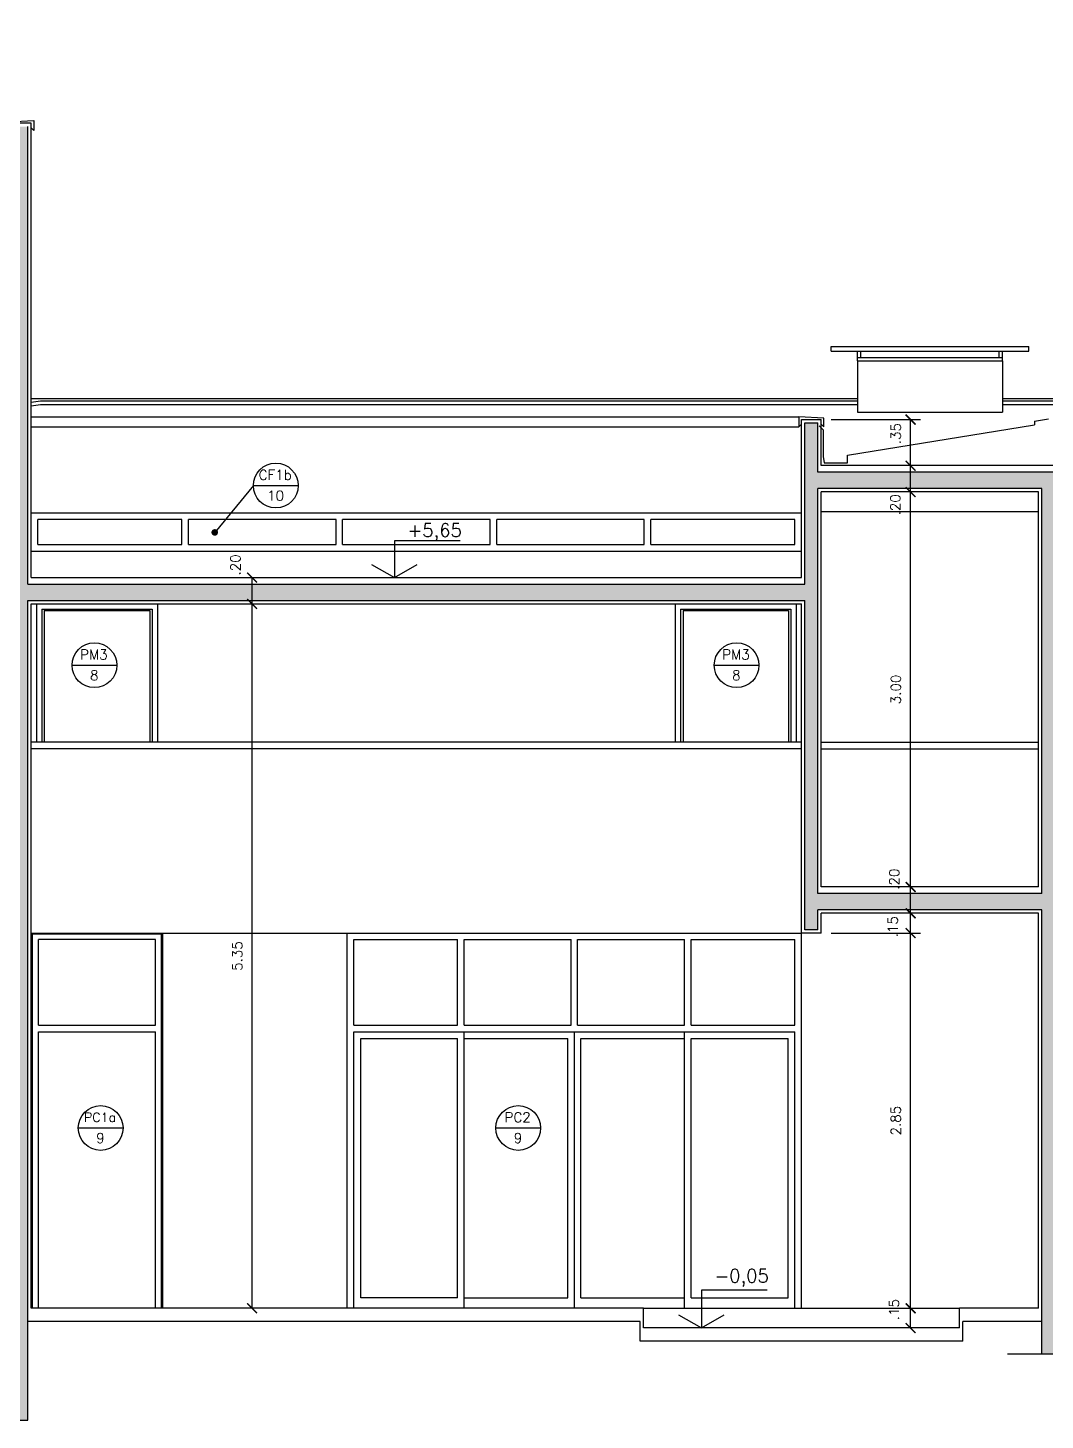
# Model space of a CAD drawing. Header units: millimetres. Extents: x 248.2 to 342.1, y 146.5 to 158.
# Drawn here: x 318.49 to 326.21, y 147.32 to 157.9 of the extents above; entities that cross this region are included whole.
import ezdxf

# ---------------------------------------------------------------- set-up
doc = ezdxf.new("R2010")
doc.units = ezdxf.units.MM
for name, color, linetype in [('ALV', 5, 'Continuous'), ('CAIX', 2, 'Continuous'), ('CAIXN', 7, 'Continuous'), ('COTAS', 1, 'Continuous'), ('LVISTA', 1, 'Continuous'), ('LVISTA02', 1, 'Continuous'), ('LVISTA025', 3, 'Continuous'), ('NOTAS', 2, 'Continuous'), ('REVEST', 2, 'Continuous'), ('SOLID', 8, 'Continuous')]:
    doc.layers.add(name, color=color, linetype=linetype)
doc.styles.add('60-50', font='romans.shx', dxfattribs={"height": 0.075})
doc.styles.add('80-50', font='romans.shx', dxfattribs={"height": 0.1})
doc.dimstyles.new('50', dxfattribs={"dimtxt": 0.1, "dimasz": 2.5, "dimexe": 1.25, "dimexo": 0.625, "dimgap": 0.075, "dimtad": 1, "dimzin": 0, "dimdsep": 46, "dimtxsty": '60-50', "dimcen": 2.5, "dimclrt": 3, "dimadec": 0, "dimazin": 0, "dimtfac": 1, "dimtmove": 0, "dimatfit": 3, "dimfxl": 1, "dimarcsym": 0})

# ---------------------------------------------------------------- blocks, each defined once
blk = doc.blocks.new('_ARCHTICK')
at = {"color": 0, "linetype": 'ByBlock', "const_width": 0.15}
blk.add_lwpolyline([(-0.5, -0.5), (0.5, 0.5)], dxfattribs=at)
blk = doc.blocks.new('*D46')
at = {"color": 0, "linetype": 'ByBlock'}
blk.add_line((320.189, 148.173), (320.189, 153.523), dxfattribs=at)
at = {"layer": 'DEFPOINTS', "color": 0, "linetype": 'ByBlock'}
for p in [(320.189, 153.523), (320.189, 153.523), (320.189, 148.173)]:
    blk.add_point(p, dxfattribs=at)
at = {"color": 0, "linetype": 'ByBlock', "xscale": 0.075, "yscale": 0.075, "zscale": 0.075}
for p, rotation in [((320.189, 153.523), 90), ((320.189, 148.173), 270)]:
    blk.add_blockref('_ARCHTICK', p, dxfattribs=dict(at, rotation=rotation))
at = {"color": 3, "linetype": 'ByBlock', "insert": (320.076, 150.848), "char_height": 0.075, "attachment_point": 5, "rotation": 90, "style": '60-50'}
blk.add_mtext('5.35', dxfattribs=at)
blk = doc.blocks.new('*D47')
at = {"color": 0, "linetype": 'ByBlock'}
blk.add_line((320.189, 153.523), (320.189, 153.723), dxfattribs=at)
at = {"layer": 'DEFPOINTS', "color": 0, "linetype": 'ByBlock'}
for p in [(320.189, 153.723), (320.189, 153.723), (320.189, 153.523)]:
    blk.add_point(p, dxfattribs=at)
at = {"color": 0, "linetype": 'ByBlock', "xscale": 0.075, "yscale": 0.075, "zscale": 0.075}
for p, rotation in [((320.189, 153.723), 90), ((320.189, 153.523), 270)]:
    blk.add_blockref('_ARCHTICK', p, dxfattribs=dict(at, rotation=rotation))
at = {"color": 3, "linetype": 'ByBlock', "insert": (320.062, 153.819), "char_height": 0.075, "attachment_point": 5, "rotation": 90, "style": '60-50'}
blk.add_mtext('.20', dxfattribs=at)
blk = doc.blocks.new('*D49')
at = {"color": 0, "linetype": 'ByBlock'}
blk.add_line((325.189, 148.023), (325.189, 148.173), dxfattribs=at)
at = {"layer": 'DEFPOINTS', "color": 0, "linetype": 'ByBlock'}
for p in [(325.189, 148.173), (325.189, 148.173), (325.189, 148.023)]:
    blk.add_point(p, dxfattribs=at)
at = {"color": 0, "linetype": 'ByBlock', "xscale": 0.075, "yscale": 0.075, "zscale": 0.075}
for p, rotation in [((325.189, 148.173), 90), ((325.189, 148.023), 270)]:
    blk.add_blockref('_ARCHTICK', p, dxfattribs=dict(at, rotation=rotation))
at = {"color": 3, "linetype": 'ByBlock', "insert": (325.063, 148.163), "char_height": 0.075, "attachment_point": 5, "rotation": 90, "style": '60-50'}
blk.add_mtext('.15', dxfattribs=at)
blk = doc.blocks.new('*D50')
at = {"color": 0, "linetype": 'ByBlock'}
for p, q in [((324.586, 151.023), (325.264, 151.023)), ((325.189, 148.173), (325.189, 151.023))]:
    blk.add_line(p, q, dxfattribs=at)
at = {"layer": 'DEFPOINTS', "color": 0, "linetype": 'ByBlock'}
for p in [(324.511, 151.023), (325.189, 151.023), (325.189, 148.173)]:
    blk.add_point(p, dxfattribs=at)
at = {"color": 0, "linetype": 'ByBlock', "xscale": 0.075, "yscale": 0.075, "zscale": 0.075}
for p, rotation in [((325.189, 151.023), 90), ((325.189, 148.173), 270)]:
    blk.add_blockref('_ARCHTICK', p, dxfattribs=dict(at, rotation=rotation))
at = {"color": 3, "linetype": 'ByBlock', "insert": (325.077, 149.598), "char_height": 0.075, "attachment_point": 5, "rotation": 90, "style": '60-50'}
blk.add_mtext('2.85', dxfattribs=at)
blk = doc.blocks.new('*D51')
at = {"color": 0, "linetype": 'ByBlock'}
blk.add_line((325.189, 151.023), (325.189, 151.173), dxfattribs=at)
at = {"layer": 'DEFPOINTS', "color": 0, "linetype": 'ByBlock'}
for p in [(325.189, 151.173), (325.189, 151.173), (324.511, 151.023)]:
    blk.add_point(p, dxfattribs=at)
at = {"color": 0, "linetype": 'ByBlock', "xscale": 0.075, "yscale": 0.075, "zscale": 0.075}
for p, rotation in [((325.189, 151.173), 90), ((325.189, 151.023), 270)]:
    blk.add_blockref('_ARCHTICK', p, dxfattribs=dict(at, rotation=rotation))
at = {"color": 3, "linetype": 'ByBlock', "insert": (325.054, 151.071), "char_height": 0.075, "attachment_point": 5, "rotation": 90, "style": '60-50'}
blk.add_mtext('.15', dxfattribs=at)
blk = doc.blocks.new('*D52')
at = {"color": 0, "linetype": 'ByBlock'}
blk.add_line((325.189, 151.173), (325.189, 151.373), dxfattribs=at)
at = {"layer": 'DEFPOINTS', "color": 0, "linetype": 'ByBlock'}
for p in [(325.189, 151.373), (325.189, 151.373), (325.189, 151.173)]:
    blk.add_point(p, dxfattribs=at)
at = {"color": 0, "linetype": 'ByBlock', "xscale": 0.075, "yscale": 0.075, "zscale": 0.075}
for p, rotation in [((325.189, 151.373), 90), ((325.189, 151.173), 270)]:
    blk.add_blockref('_ARCHTICK', p, dxfattribs=dict(at, rotation=rotation))
at = {"color": 3, "linetype": 'ByBlock', "insert": (325.065, 151.432), "char_height": 0.075, "attachment_point": 5, "rotation": 90, "style": '60-50'}
blk.add_mtext('.20', dxfattribs=at)
blk = doc.blocks.new('*D53')
at = {"color": 0, "linetype": 'ByBlock'}
blk.add_line((325.189, 151.373), (325.189, 154.373), dxfattribs=at)
at = {"layer": 'DEFPOINTS', "color": 0, "linetype": 'ByBlock'}
for p in [(325.189, 154.373), (325.189, 154.373), (325.189, 151.373)]:
    blk.add_point(p, dxfattribs=at)
at = {"color": 0, "linetype": 'ByBlock', "xscale": 0.075, "yscale": 0.075, "zscale": 0.075}
for p, rotation in [((325.189, 154.373), 90), ((325.189, 151.373), 270)]:
    blk.add_blockref('_ARCHTICK', p, dxfattribs=dict(at, rotation=rotation))
at = {"color": 3, "linetype": 'ByBlock', "insert": (325.077, 152.873), "char_height": 0.075, "attachment_point": 5, "rotation": 90, "style": '60-50'}
blk.add_mtext('3.00', dxfattribs=at)
blk = doc.blocks.new('*D54')
at = {"color": 0, "linetype": 'ByBlock'}
blk.add_line((325.189, 154.373), (325.189, 154.573), dxfattribs=at)
at = {"layer": 'DEFPOINTS', "color": 0, "linetype": 'ByBlock'}
for p in [(325.189, 154.573), (325.189, 154.573), (325.189, 154.373)]:
    blk.add_point(p, dxfattribs=at)
at = {"color": 0, "linetype": 'ByBlock', "xscale": 0.075, "yscale": 0.075, "zscale": 0.075}
for p, rotation in [((325.189, 154.573), 90), ((325.189, 154.373), 270)]:
    blk.add_blockref('_ARCHTICK', p, dxfattribs=dict(at, rotation=rotation))
at = {"color": 3, "linetype": 'ByBlock', "insert": (325.073, 154.276), "char_height": 0.075, "attachment_point": 5, "rotation": 90, "style": '60-50'}
blk.add_mtext('.20', dxfattribs=at)
blk = doc.blocks.new('*D55')
at = {"color": 0, "linetype": 'ByBlock'}
for p, q in [((324.586, 154.923), (325.264, 154.923)), ((325.189, 154.573), (325.189, 154.923))]:
    blk.add_line(p, q, dxfattribs=at)
at = {"layer": 'DEFPOINTS', "color": 0, "linetype": 'ByBlock'}
for p in [(324.511, 154.923), (325.189, 154.923), (325.189, 154.573)]:
    blk.add_point(p, dxfattribs=at)
at = {"color": 0, "linetype": 'ByBlock', "xscale": 0.075, "yscale": 0.075, "zscale": 0.075}
for p, rotation in [((325.189, 154.923), 90), ((325.189, 154.573), 270)]:
    blk.add_blockref('_ARCHTICK', p, dxfattribs=dict(at, rotation=rotation))
at = {"color": 3, "linetype": 'ByBlock', "insert": (325.077, 154.816), "char_height": 0.075, "attachment_point": 5, "rotation": 90, "style": '60-50'}
blk.add_mtext('.35', dxfattribs=at)

msp = doc.modelspace()

# ---------------------------------------------------------------- hatches: boundary and pattern name
at = {"layer": 'SOLID'}
h = msp.add_hatch(color=256, dxfattribs=at)
h.paths.add_polyline_path([(318.4857, 157.1483), (318.3857, 157.1483), (318.3857, 156.8233), (316.8857, 156.8233), (316.8857, 157.1483), (316.7857, 157.1483), (316.7857, 154.5233), (315.7857, 154.5233), (315.7857, 154.3983), (316.7857, 154.3983), (316.7857, 147.3233), (318.4857, 147.3233), (318.4857, 153.5483), (324.3857, 153.5483), (324.3857, 151.0483), (324.4857, 151.0483), (324.4857, 151.1983), (326.1857, 151.1983), (326.1857, 147.8233), (326.2857, 147.8233), (326.2857, 151.1983), (327.7857, 151.1983), (327.7857, 152.4483), (327.3357, 152.4483), (327.3357, 152.4283), (327.6857, 152.4283), (327.6857, 151.3233), (326.2857, 151.3233), (326.2857, 154.3983), (330.3357, 154.3983), (330.3357, 149.6641), (329.3607, 149.6641), (329.3607, 149.4957), (329.1107, 149.4957), (329.1107, 149.3272), (328.8607, 149.3272), (328.8607, 149.1588), (328.6107, 149.1588), (328.6107, 148.9904), (328.3607, 148.9904), (328.3607, 148.822), (328.1107, 148.822), (328.1107, 148.6536), (327.8607, 148.6536), (327.8607, 148.4851), (327.6107, 148.4851), (327.6107, 148.3167), (327.3607, 148.3167), (327.3607, 147.8233), (327.5607, 147.8233), (327.5607, 148.2155), (329.6071, 149.5941), (329.7357, 149.5941), (329.7357, 147.8233), (329.8357, 147.8233), (329.8357, 149.5941), (330.4357, 149.5941), (330.4357, 151.1983), (334.2857, 151.1983), (334.2857, 151.0383), (334.3857, 151.0383), (334.3857, 151.1983), (335.4357, 151.1983), (335.4357, 151.0383), (335.6357, 151.0383), (335.6357, 153.4583), (335.4357, 153.4583), (335.4357, 151.3233), (330.4357, 151.3233), (330.4357, 154.3983), (335.4357, 154.3983), (335.4357, 154.2383), (335.6357, 154.2383), (335.6357, 154.8983), (335.5357, 154.8983), (335.5357, 154.5233), (330.4357, 154.5233), (330.4357, 157.8983), (330.3357, 157.8983), (330.3357, 157.7233), (327.4357, 157.7233), (327.4357, 157.8983), (327.3357, 157.8983), (327.3357, 154.5233), (324.4857, 154.5233), (324.4857, 154.8983), (324.3857, 154.8983), (324.3857, 153.6733), (318.4857, 153.6733)])
h.paths.add_polyline_path([(316.8857, 154.3983), (317.4257, 154.3983), (317.4257, 154.5233), (316.8857, 154.5233), (316.8857, 156.6983), (318.3857, 156.6983), (318.3857, 154.5233), (317.6957, 154.5233), (317.6957, 154.3983), (318.3857, 154.3983), (318.3857, 147.4233), (316.8857, 147.4233)], flags=16)
h.paths.add_polyline_path([(324.4857, 154.3983), (326.1857, 154.3983), (326.1857, 151.3233), (324.4857, 151.3233)], flags=16)
h.paths.add_polyline_path([(327.4357, 154.5233), (327.4357, 157.5983), (330.3357, 157.5983), (330.3357, 154.5233)], flags=16)
h.paths.add_polyline_path([(335.6357, 150.2483), (335.4357, 150.2483), (335.4357, 147.8233), (335.6357, 147.8233)], flags=17)
h.paths.add_polyline_path([(338.6582, 150.0733), (338.4961, 150.0733), (338.4961, 147.8233), (338.6582, 147.8233)])

# ---------------------------------------------------------------- linework, layer by layer
at = {"layer": 'ALV'}
for p, q in [((318.4857, 153.6733), (318.4857, 157.1483)), ((324.3857, 153.6733), (324.3857, 154.8983)), ((324.3857, 154.8983), (324.4857, 154.8983)), ((324.4857, 154.5233), (324.4857, 154.8983)), ((327.3357, 154.5233), (324.4857, 154.5233)), ((324.4857, 151.3233), (324.4857, 154.3983)), ((326.1857, 154.3983), (324.4857, 154.3983)), ((326.1857, 151.3233), (326.1857, 154.3983)), ((318.4857, 153.6733), (324.3857, 153.6733)), ((318.4857, 147.3233), (318.4857, 153.5483)), ((318.4857, 153.5483), (324.3857, 153.5483)), ((324.3857, 151.0483), (324.3857, 153.5483)), ((326.1857, 151.3233), (324.4857, 151.3233)), ((324.4857, 151.0483), (324.4857, 151.1983)), ((326.1857, 151.1983), (324.4857, 151.1983)), ((326.1857, 147.8233), (326.1857, 151.1983)), ((324.4857, 151.0483), (324.3857, 151.0483)), ((316.7857, 147.3233), (318.4857, 147.3233))]:
    msp.add_line(p, q, dxfattribs=at)
at = {"layer": 'CAIX'}
for points in [[(318.3607, 157.1383), (318.3407, 157.1183), (318.3407, 157.1833), (318.5307, 157.1933), (318.5307, 157.1183), (318.5107, 157.1383)], [(324.5107, 154.8883), (324.5307, 154.8683), (324.5307, 154.9333), (324.3407, 154.9433), (324.3407, 154.8683), (324.3607, 154.8883)], [(324.4947, 154.8746), (324.5247, 154.8446), (324.5247, 154.6427), (324.5322, 154.5933)]]:
    msp.add_lwpolyline(points, dxfattribs=at)
at = {"layer": 'CAIXN', "color": 8, "ltscale": 0.5}
for p, q in [((320.1987, 154.4221), (319.9047, 154.0659)), ((320.1987, 154.4221), (320.5387, 154.4221)), ((318.8215, 153.0574), (319.1615, 153.0574)), ((323.6977, 153.0574), (324.0377, 153.0574)), ((318.8685, 149.5426), (319.2085, 149.5426)), ((322.0395, 149.5426), (322.3795, 149.5426))]:
    msp.add_line(p, q, dxfattribs=at)
at = {"layer": 'CAIXN', "color": 8, "ltscale": 0.5, "const_width": 0.025}
msp.add_lwpolyline([(319.8922, 154.0659, 1), (319.9172, 154.0659, 1)], format="xyb", close=True, dxfattribs=at)
at = {"layer": 'CAIXN', "color": 8, "ltscale": 0.5}
for centre in [(320.3687, 154.4221), (318.9915, 153.0574), (323.8677, 153.0574), (319.0385, 149.5426), (322.2095, 149.5426)]:
    msp.add_circle(centre, 0.17, dxfattribs=at)
at = {"layer": 'LVISTA'}
for p, q in [((324.5857, 155.4783), (326.0857, 155.4783)), ((324.5857, 155.4433), (324.5857, 155.4783)), ((326.0857, 155.4433), (326.0857, 155.4783)), ((324.5857, 155.4433), (326.0857, 155.4433)), ((324.7857, 155.3683), (324.7857, 155.4433)), ((324.7857, 155.3933), (325.8857, 155.3933)), ((324.7857, 155.3683), (324.7857, 154.9792)), ((324.7857, 155.3683), (325.8857, 155.3683)), ((324.8107, 155.3933), (324.8107, 155.4433)), ((325.8607, 155.3933), (325.8607, 155.4433)), ((325.8857, 155.3683), (325.8857, 155.4433)), ((325.8857, 155.3683), (325.8857, 154.9792)), ((318.5107, 155.083), (324.7857, 155.083)), ((318.5107, 155.0541), (318.5822, 155.0657)), ((318.5107, 155.0266), (318.5822, 155.0382)), ((318.5822, 155.0657), (324.7857, 155.0657)), ((318.5822, 155.0382), (324.7857, 155.0382)), ((325.8857, 155.083), (327.3107, 155.083)), ((325.8857, 155.0657), (327.3107, 155.0657)), ((325.8857, 155.0382), (327.3107, 155.0382)), ((324.7857, 154.9792), (325.8857, 154.9792)), ((318.5107, 154.8683), (324.3407, 154.8683))]:
    msp.add_line(p, q, dxfattribs=at)
at = {"layer": 'LVISTA', "color": 3}
msp.add_line((318.5107, 154.9433), (324.3407, 154.9433), dxfattribs=at)
at = {"layer": 'LVISTA', "color": 2}
for p, q in [((324.7107, 154.5933), (324.7107, 154.6536)), ((324.5322, 154.5933), (324.7107, 154.5933))]:
    msp.add_line(p, q, dxfattribs=at)
at = {"layer": 'LVISTA02', "color": 2}
for p, q in [((326.1296, 154.9118), (326.2357, 154.9291)), ((324.7107, 154.6536), (326.1296, 154.8843)), ((326.1296, 154.9118), (326.1296, 154.8843)), ((324.3607, 152.4733), (318.5107, 152.4733)), ((324.5107, 152.4733), (326.1607, 152.4733))]:
    msp.add_line(p, q, dxfattribs=at)
at = {"layer": 'LVISTA02'}
for p, q in [((324.3607, 154.2133), (318.5107, 154.2133)), ((326.1607, 154.2233), (324.5107, 154.2233)), ((318.5607, 153.9733), (318.5607, 154.1633)), ((319.6557, 154.1633), (318.5607, 154.1633)), ((319.6557, 153.9733), (319.6557, 154.1633)), ((319.7057, 153.9733), (319.7057, 154.1633)), ((320.8257, 154.1633), (319.7057, 154.1633)), ((320.8257, 153.9733), (320.8257, 154.1633)), ((320.8757, 153.9733), (320.8757, 154.1633)), ((321.9957, 154.1633), (320.8757, 154.1633)), ((321.9957, 153.9733), (321.9957, 154.1633)), ((322.0457, 153.9733), (322.0457, 154.1633)), ((323.1657, 154.1633), (322.0457, 154.1633)), ((323.1657, 153.9733), (323.1657, 154.1633)), ((323.2157, 153.9733), (323.2157, 154.1633)), ((324.3107, 154.1633), (323.2157, 154.1633)), ((324.3107, 153.9733), (324.3107, 154.1633)), ((318.5607, 153.9733), (319.6557, 153.9733)), ((319.7057, 153.9733), (320.8257, 153.9733)), ((320.8757, 153.9733), (321.9957, 153.9733)), ((322.0457, 153.9733), (323.1657, 153.9733)), ((323.2157, 153.9733), (324.3107, 153.9733)), ((318.5107, 153.9233), (324.3607, 153.9233)), ((318.5507, 153.5233), (318.5507, 152.4733)), ((318.5907, 153.4833), (319.4307, 153.4833)), ((318.5907, 153.4833), (318.5907, 152.4733)), ((318.6107, 153.5233), (319.4107, 153.5233)), ((318.6107, 153.4733), (319.4107, 153.4733)), ((318.6107, 153.4733), (318.6107, 152.4733)), ((319.4107, 153.4733), (319.4107, 152.4733)), ((319.4307, 153.4833), (319.4307, 152.4733)), ((319.4707, 153.5233), (319.4707, 152.4733)), ((323.4007, 153.5233), (323.4007, 152.4733)), ((323.4407, 153.4833), (324.2807, 153.4833)), ((323.4407, 153.4833), (323.4407, 152.4733)), ((323.4607, 153.4733), (324.2607, 153.4733)), ((323.4607, 153.4733), (323.4607, 152.4733)), ((324.2607, 153.4733), (324.2607, 152.4733)), ((324.2807, 153.4833), (324.2807, 152.4733)), ((324.3207, 153.5233), (324.3207, 152.4733)), ((324.3607, 152.4233), (318.5107, 152.4233)), ((324.5107, 152.4233), (326.1607, 152.4233)), ((318.5107, 148.1733), (318.5107, 151.0233)), ((318.5207, 148.1733), (318.5207, 151.0133)), ((319.5007, 151.0133), (318.5207, 151.0133)), ((319.5007, 148.1733), (319.5007, 151.0133)), ((319.5107, 148.1733), (319.5107, 151.0233)), ((319.4557, 150.9733), (318.5657, 150.9733)), ((318.5657, 150.3233), (318.5657, 150.9733)), ((319.4557, 150.3233), (319.4557, 150.9733)), ((318.5657, 150.3233), (319.4557, 150.3233)), ((318.5657, 150.2733), (319.4557, 150.2733)), ((318.5657, 148.1733), (318.5657, 150.2733)), ((319.4557, 148.1733), (319.4557, 150.2733)), ((323.1607, 148.1733), (325.5607, 148.1733)), ((323.1357, 148.0733), (318.4857, 148.0733)), ((323.1357, 147.9233), (323.1357, 148.0733)), ((325.5857, 147.9233), (325.5857, 148.0733)), ((326.1857, 148.0733), (325.5857, 148.0733)), ((325.5857, 147.9233), (323.1357, 147.9233))]:
    msp.add_line(p, q, dxfattribs=at)
at = {"layer": 'LVISTA02', "color": 8}
for p, q in [((320.9607, 150.3233), (320.9607, 150.9733)), ((320.9607, 150.9733), (321.7482, 150.9733)), ((321.7482, 150.3233), (321.7482, 150.9733)), ((321.7982, 150.3233), (321.7982, 150.9733)), ((321.7982, 150.9733), (322.6107, 150.9733)), ((322.6107, 150.3233), (322.6107, 150.9733)), ((322.6607, 150.3233), (322.6607, 150.9733)), ((322.6607, 150.9733), (323.4732, 150.9733)), ((323.4732, 150.3233), (323.4732, 150.9733)), ((323.5232, 150.3233), (323.5232, 150.9733)), ((323.5232, 150.9733), (324.3107, 150.9733)), ((324.3107, 150.3233), (324.3107, 150.9733)), ((320.9607, 150.3233), (321.7482, 150.3233)), ((320.9607, 148.1733), (320.9607, 150.2733)), ((320.9607, 150.2733), (324.3107, 150.2733)), ((321.7982, 150.3233), (322.6107, 150.3233)), ((321.7982, 148.1733), (321.7982, 150.2733)), ((322.6357, 148.1733), (322.6357, 150.2733)), ((322.6607, 150.3233), (323.4732, 150.3233)), ((323.4732, 148.1733), (323.4732, 150.2733)), ((323.5232, 150.3233), (324.3107, 150.3233)), ((324.3107, 148.1733), (324.3107, 150.2733)), ((321.0132, 148.2533), (321.0132, 150.2233)), ((321.0132, 150.2233), (321.7482, 150.2233)), ((321.7482, 148.2533), (321.7482, 150.2233)), ((321.7982, 150.2233), (322.5857, 150.2233)), ((322.5857, 148.2533), (322.5857, 150.2233)), ((322.6857, 148.2533), (322.6857, 150.2233)), ((322.6857, 150.2233), (323.4732, 150.2233)), ((323.5232, 148.2533), (323.5232, 150.2233)), ((323.5232, 150.2233), (324.2582, 150.2233)), ((324.2582, 148.2533), (324.2582, 150.2233)), ((321.7482, 148.2533), (321.0132, 148.2533)), ((321.7982, 148.2533), (322.5857, 148.2533)), ((322.6857, 148.2533), (323.4732, 148.2533)), ((323.5232, 148.2533), (324.2582, 148.2533))]:
    msp.add_line(p, q, dxfattribs=at)
at = {"layer": 'LVISTA025', "color": 2}
for p, q in [((318.5107, 151.0233), (324.3607, 151.0233)), ((320.9107, 148.1733), (320.9107, 151.0233)), ((324.3607, 148.1733), (324.3607, 151.0233))]:
    msp.add_line(p, q, dxfattribs=at)
at = {"layer": 'NOTAS'}
msp.add_line((326.4244, 147.8233), (325.9237, 147.8233), dxfattribs=at)
for points in [[(321.7692, 154.0008), (321.2692, 154.0008), (321.2692, 153.7233)], [(324.1004, 148.3108), (323.6004, 148.3108), (323.6004, 148.0233)]]:
    msp.add_lwpolyline(points, dxfattribs=at)
at = {"layer": 'NOTAS', "color": 3}
for points in [[(321.096, 153.8233), (321.2692, 153.7233), (321.4424, 153.8233)], [(323.4272, 148.1233), (323.6004, 148.0233), (323.7736, 148.1233)]]:
    msp.add_lwpolyline(points, dxfattribs=at)
at = {"layer": 'REVEST'}
for p, q in [((318.5107, 157.1733), (318.3607, 157.1733)), ((318.5107, 153.7233), (318.5107, 157.1733)), ((324.3607, 153.7233), (324.3607, 154.9233)), ((324.3607, 154.9233), (324.5107, 154.9233)), ((324.5107, 154.5733), (324.5107, 154.9233)), ((327.3107, 154.5733), (324.5107, 154.5733)), ((324.5107, 151.3733), (324.5107, 154.3733)), ((326.1607, 154.3733), (324.5107, 154.3733)), ((326.1607, 151.3733), (326.1607, 154.3733)), ((318.5107, 153.7233), (324.3607, 153.7233)), ((318.5107, 148.1733), (318.5107, 153.5233)), ((318.5107, 153.5233), (324.3607, 153.5233)), ((324.3607, 151.0233), (324.3607, 153.5233)), ((326.1607, 151.3733), (324.5107, 151.3733)), ((324.5107, 151.0233), (324.5107, 151.1733)), ((326.1607, 151.1733), (324.5107, 151.1733)), ((326.1607, 148.1733), (326.1607, 151.1733)), ((324.5107, 151.0233), (324.3607, 151.0233)), ((323.1607, 148.1733), (318.5107, 148.1733)), ((323.1607, 148.0233), (323.1607, 148.1733)), ((325.5607, 148.0233), (325.5607, 148.1733)), ((326.1607, 148.1733), (325.5607, 148.1733)), ((325.5607, 148.0233), (323.1607, 148.0233))]:
    msp.add_line(p, q, dxfattribs=at)

# ---------------------------------------------------------------- texts
at = {"layer": 'CAIXN', "color": 2, "ltscale": 0.5, "attachment_point": 5, "style": '60-50'}
for s, insert, char_height in [('CF1b', (320.3641, 154.5029), 0.075), ('10', (320.3669, 154.3452), 0.075), ('PM3', (318.9869, 153.1382), 0.075), ('PM3', (323.8631, 153.1382), 0.075), ('8', (318.9897, 152.9806), 0.075), ('8', (323.8659, 152.9806), 0.075), ('PC1a', (319.0339, 149.6235), 0.07), ('PC2', (322.2049, 149.6235), 0.075), ('9', (319.0367, 149.4658), 0.075), ('9', (322.2077, 149.4658), 0.075)]:
    msp.add_mtext(s, dxfattribs=dict(at, insert=insert, char_height=char_height))
at = {"layer": 'NOTAS', "color": 3, "style": '80-50'}
for s, p in [('+5,65', (321.3694, 154.0327)), ('-0,05', (323.7006, 148.3699))]:
    msp.add_text(s, height=0.1, dxfattribs=at).set_placement(p)

# ---------------------------------------------------------------- dimensions: what is measured, and where the dimension line sits
at = {"layer": 'COTAS'}
for base, p1, p2, override, picture, middle in [((325.1891, 154.9233), (325.1891, 154.5733), (324.5107, 154.9233), {"dimasz": 0.075, "dimexe": 0.075, "dimexo": 0.075, "dimzin": 4, "dimblk1": 'ARCHTICK', "dimblk2": 'ARCHTICK', "dimsah": 1, "dimse1": 1, "dimtofl": 0, "dimtmove": 2}, '*D55', (325.0766, 154.8161)), ((325.1891, 154.5733), (325.1891, 154.3733), (325.1891, 154.5733), {"dimasz": 0.075, "dimexe": 0.075, "dimexo": 0.075, "dimzin": 4, "dimblk1": 'ARCHTICK', "dimblk2": 'ARCHTICK', "dimsah": 1, "dimse1": 1, "dimtofl": 0, "dimtmove": 2}, '*D54', (325.0731, 154.2759)), ((320.1889, 153.7233), (320.1889, 153.5233), (320.1889, 153.7233), {"dimasz": 0.075, "dimexe": 0.075, "dimexo": 0.075, "dimzin": 4, "dimblk1": 'ARCHTICK', "dimblk2": 'ARCHTICK', "dimsah": 1, "dimse1": 1, "dimtofl": 0, "dimtmove": 2}, '*D47', (320.0619, 153.8191)), ((325.1891, 151.3733), (325.1891, 151.1733), (325.1891, 151.3733), {"dimasz": 0.075, "dimexe": 0.075, "dimexo": 0.075, "dimzin": 4, "dimblk1": 'ARCHTICK', "dimblk2": 'ARCHTICK', "dimsah": 1, "dimse1": 1, "dimtofl": 0, "dimtmove": 2}, '*D52', (325.0649, 151.4324)), ((325.1891, 151.1733), (324.5107, 151.0233), (325.1891, 151.1733), {"dimasz": 0.075, "dimexe": 0.075, "dimexo": 0.075, "dimzin": 4, "dimblk1": 'ARCHTICK', "dimblk2": 'ARCHTICK', "dimsah": 1, "dimse1": 1, "dimtofl": 0, "dimtmove": 2}, '*D51', (325.0539, 151.0711)), ((325.1891, 148.1733), (325.1891, 148.0233), (325.1891, 148.1733), {"dimasz": 0.075, "dimexe": 0.075, "dimexo": 0.075, "dimzin": 4, "dimblk1": 'ARCHTICK', "dimblk2": 'ARCHTICK', "dimsah": 1, "dimtofl": 0, "dimtmove": 2}, '*D49', (325.0629, 148.1625))]:
    dim = msp.add_linear_dim(base=base, p1=p1, p2=p2, angle=90, dimstyle='50', override=override, dxfattribs=at)
    dim.commit()
    dim.dimension.update_dxf_attribs({"geometry": picture, "text_midpoint": middle, "dimtype": 160})
for base, p1, p2, override, picture, middle in [((325.1891, 154.3733), (325.1891, 151.3733), (325.1891, 154.3733), {"dimasz": 0.075, "dimexe": 0.075, "dimexo": 0.075, "dimzin": 4, "dimblk1": 'ARCHTICK', "dimblk2": 'ARCHTICK', "dimsah": 1, "dimse1": 1, "dimtofl": 0, "dimtmove": 2}, '*D53', (325.0766, 152.8733)), ((320.1889, 153.5233), (320.1889, 148.1733), (320.1889, 153.5233), {"dimasz": 0.075, "dimexe": 0.075, "dimexo": 0.075, "dimzin": 4, "dimblk1": 'ARCHTICK', "dimblk2": 'ARCHTICK', "dimsah": 1, "dimtofl": 0, "dimtmove": 2}, '*D46', (320.0764, 150.8483)), ((325.1891, 151.0233), (325.1891, 148.1733), (324.5107, 151.0233), {"dimasz": 0.075, "dimexe": 0.075, "dimexo": 0.075, "dimzin": 4, "dimblk1": 'ARCHTICK', "dimblk2": 'ARCHTICK', "dimsah": 1, "dimse1": 1, "dimtofl": 0, "dimtmove": 2}, '*D50', (325.0766, 149.5983))]:
    dim = msp.add_linear_dim(base=base, p1=p1, p2=p2, angle=90, dimstyle='50', override=override, dxfattribs=at)
    dim.commit()
    dim.dimension.update_dxf_attribs({"geometry": picture, "text_midpoint": middle})

doc.saveas('drawing.dxf')
